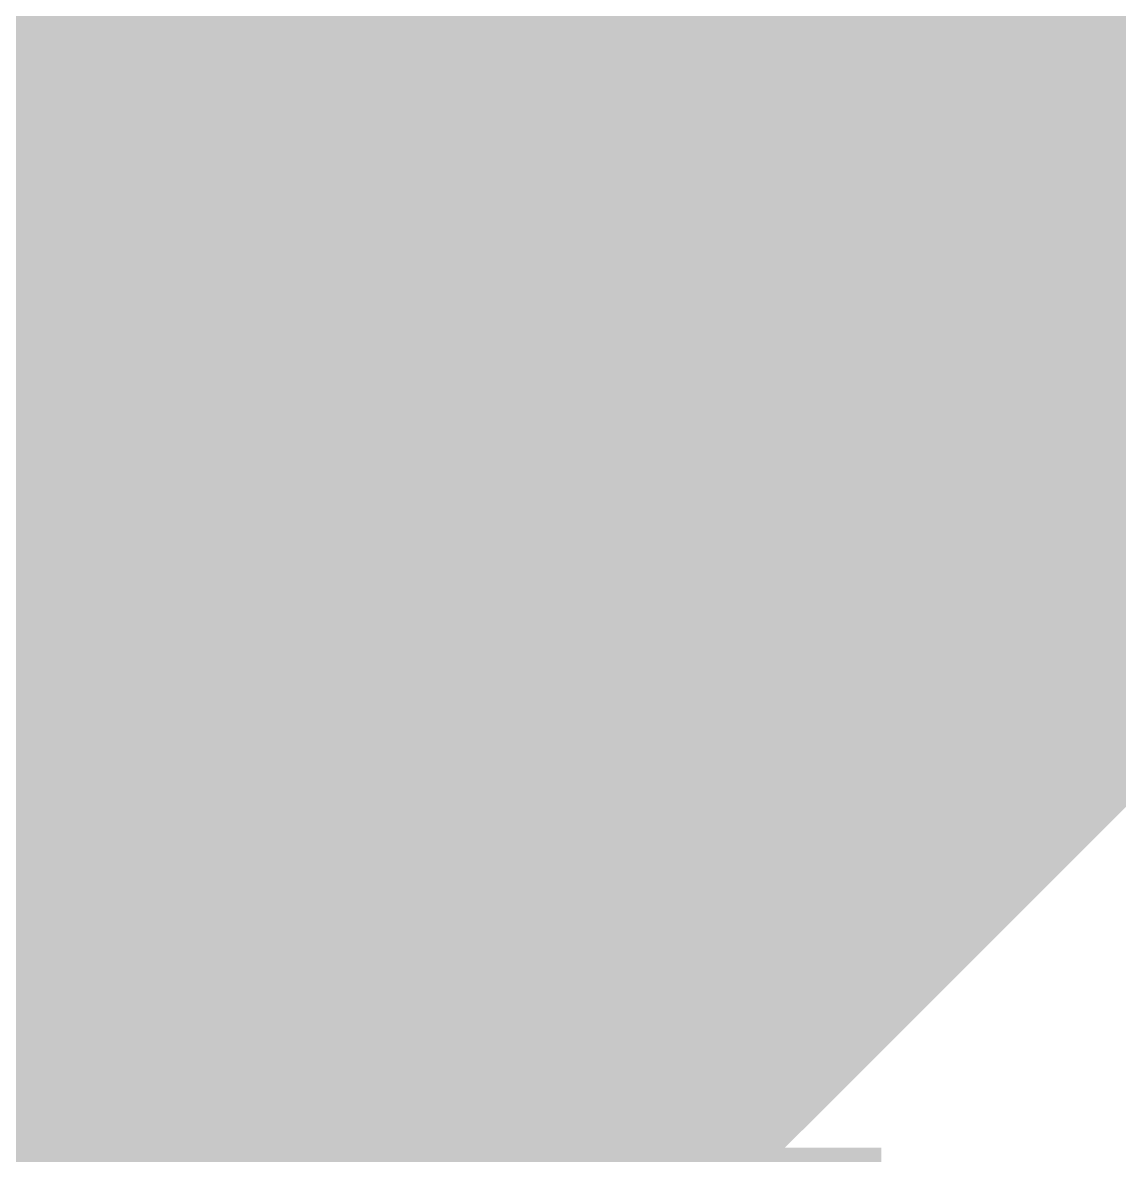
# Model space of a CAD drawing. Header units: inches. Extents: x 0 to 569, y 0 to 432.
# Drawn here: x 408.793 to 409.508, y 80.684 to 81.423 of the extents above; entities that cross this region are included whole.
import ezdxf

# ---------------------------------------------------------------- set-up
doc = ezdxf.new("R2010")
doc.units = ezdxf.units.IN
doc.layers.add('Sheet', color=255, linetype='Continuous')

msp = doc.modelspace()

# ---------------------------------------------------------------- linework, layer by layer
at = {"layer": 'Sheet'}
for points in [[(408.95488, 96.51504, 0.29972, 0.29972, 0), (408.95488, 91.43008, 0.29972, 0.29972, 0), (408.95488, 86.34512, 0.29972, 0.29972, 0), (408.95488, 81.26016, 0.29972, 0.29972, 0), (408.95488, 71.11504, 0.29972, 0.29972, 0)], [(409.35176, 81.58262, 0.29972, 0.29972, 0), (409.37656, 81.55781, 0.29972, 0.29972, 0), (409.37656, 81.53301, 0.29972, 0.29972, 0), (409.40137, 81.5082, 0.29972, 0.29972, 0), (409.40137, 81.4834, 0.29972, 0.29972, 0), (409.40137, 81.45859, 0.29972, 0.29972, 0), (409.42617, 81.43379, 0.29972, 0.29972, 0), (409.42617, 81.40898, 0.29972, 0.29972, 0), (409.42617, 81.38418, 0.29972, 0.29972, 0), (409.45098, 81.35938, 0.29972, 0.29972, 0), (409.45098, 81.33457, 0.29972, 0.29972, 0), (409.45098, 81.30977, 0.29972, 0.29972, 0), (409.45098, 81.28496, 0.29972, 0.29972, 0), (409.45098, 81.26016, 0.29972, 0.29972, 0)], [(409.35176, 81.58262, 0.29972, 0.29972, 0), (409.37656, 81.55781, 0.29972, 0.29972, 0), (409.37656, 81.53301, 0.29972, 0.29972, 0), (409.40137, 81.5082, 0.29972, 0.29972, 0), (409.40137, 81.4834, 0.29972, 0.29972, 0), (409.40137, 81.45859, 0.29972, 0.29972, 0), (409.42617, 81.43379, 0.29972, 0.29972, 0), (409.42617, 81.40898, 0.29972, 0.29972, 0), (409.42617, 81.38418, 0.29972, 0.29972, 0), (409.45098, 81.35938, 0.29972, 0.29972, 0), (409.45098, 81.33457, 0.29972, 0.29972, 0), (409.45098, 81.30977, 0.29972, 0.29972, 0), (409.45098, 81.28496, 0.29972, 0.29972, 0), (409.45098, 81.26016, 0.29972, 0.29972, 0)], [(409.35176, 81.58262, 0.29972, 0.29972, 0), (409.37656, 81.55781, 0.29972, 0.29972, 0), (409.37656, 81.53301, 0.29972, 0.29972, 0), (409.40137, 81.5082, 0.29972, 0.29972, 0), (409.40137, 81.4834, 0.29972, 0.29972, 0), (409.40137, 81.45859, 0.29972, 0.29972, 0), (409.42617, 81.43379, 0.29972, 0.29972, 0), (409.42617, 81.40898, 0.29972, 0.29972, 0), (409.42617, 81.38418, 0.29972, 0.29972, 0), (409.45098, 81.35938, 0.29972, 0.29972, 0), (409.45098, 81.33457, 0.29972, 0.29972, 0), (409.45098, 81.30977, 0.29972, 0.29972, 0), (409.45098, 81.28496, 0.29972, 0.29972, 0), (409.45098, 81.26016, 0.29972, 0.29972, 0)], [(409.35176, 81.58262, 0.29972, 0.29972, 0), (409.37656, 81.55781, 0.29972, 0.29972, 0), (409.37656, 81.53301, 0.29972, 0.29972, 0), (409.40137, 81.5082, 0.29972, 0.29972, 0), (409.40137, 81.4834, 0.29972, 0.29972, 0), (409.40137, 81.45859, 0.29972, 0.29972, 0), (409.42617, 81.43379, 0.29972, 0.29972, 0), (409.42617, 81.40898, 0.29972, 0.29972, 0), (409.42617, 81.38418, 0.29972, 0.29972, 0), (409.45098, 81.35938, 0.29972, 0.29972, 0), (409.45098, 81.33457, 0.29972, 0.29972, 0), (409.45098, 81.30977, 0.29972, 0.29972, 0), (409.45098, 81.28496, 0.29972, 0.29972, 0), (409.45098, 81.26016, 0.29972, 0.29972, 0)], [(409.35176, 81.58262, 0.29972, 0.29972, 0), (409.37656, 81.55781, 0.29972, 0.29972, 0), (409.37656, 81.53301, 0.29972, 0.29972, 0), (409.40137, 81.5082, 0.29972, 0.29972, 0), (409.40137, 81.4834, 0.29972, 0.29972, 0), (409.40137, 81.45859, 0.29972, 0.29972, 0), (409.42617, 81.43379, 0.29972, 0.29972, 0), (409.42617, 81.40898, 0.29972, 0.29972, 0), (409.42617, 81.38418, 0.29972, 0.29972, 0), (409.45098, 81.35938, 0.29972, 0.29972, 0), (409.45098, 81.33457, 0.29972, 0.29972, 0), (409.45098, 81.30977, 0.29972, 0.29972, 0), (409.45098, 81.28496, 0.29972, 0.29972, 0), (409.45098, 81.26016, 0.29972, 0.29972, 0)], [(409.40137, 81.4834, 0.09906, 0.09906, 0), (409.40137, 81.45859, 0.09906, 0.09906, 0), (409.42617, 81.43379, 0.09906, 0.09906, 0), (409.42617, 81.40898, 0.09906, 0.09906, 0), (409.42617, 81.38418, 0.09906, 0.09906, 0), (409.45098, 81.35938, 0.09906, 0.09906, 0), (409.45098, 81.33457, 0.09906, 0.09906, 0), (409.45098, 81.30977, 0.09906, 0.09906, 0), (409.45098, 81.28496, 0.09906, 0.09906, 0), (409.45098, 81.26016, 0.09906, 0.09906, 0)], [(409.40137, 81.4834, 0.09906, 0.09906, 0), (409.40137, 81.45859, 0.09906, 0.09906, 0), (409.42617, 81.43379, 0.09906, 0.09906, 0), (409.42617, 81.40898, 0.09906, 0.09906, 0), (409.42617, 81.38418, 0.09906, 0.09906, 0), (409.45098, 81.35938, 0.09906, 0.09906, 0), (409.45098, 81.33457, 0.09906, 0.09906, 0), (409.45098, 81.30977, 0.09906, 0.09906, 0), (409.45098, 81.28496, 0.09906, 0.09906, 0), (409.45098, 81.26016, 0.09906, 0.09906, 0)], [(409.40137, 81.4834, 0.09906, 0.09906, 0), (409.40137, 81.45859, 0.09906, 0.09906, 0), (409.42617, 81.43379, 0.09906, 0.09906, 0), (409.42617, 81.40898, 0.09906, 0.09906, 0), (409.42617, 81.38418, 0.09906, 0.09906, 0), (409.45098, 81.35938, 0.09906, 0.09906, 0), (409.45098, 81.33457, 0.09906, 0.09906, 0), (409.45098, 81.30977, 0.09906, 0.09906, 0), (409.45098, 81.28496, 0.09906, 0.09906, 0), (409.45098, 81.26016, 0.09906, 0.09906, 0)], [(409.40137, 81.4834, 0.09906, 0.09906, 0), (409.40137, 81.45859, 0.09906, 0.09906, 0), (409.42617, 81.43379, 0.09906, 0.09906, 0), (409.42617, 81.40898, 0.09906, 0.09906, 0), (409.42617, 81.38418, 0.09906, 0.09906, 0), (409.45098, 81.35938, 0.09906, 0.09906, 0), (409.45098, 81.33457, 0.09906, 0.09906, 0), (409.45098, 81.30977, 0.09906, 0.09906, 0), (409.45098, 81.28496, 0.09906, 0.09906, 0), (409.45098, 81.26016, 0.09906, 0.09906, 0)], [(409.40137, 81.4834, 0.09906, 0.09906, 0), (409.40137, 81.45859, 0.09906, 0.09906, 0), (409.42617, 81.43379, 0.09906, 0.09906, 0), (409.42617, 81.40898, 0.09906, 0.09906, 0), (409.42617, 81.38418, 0.09906, 0.09906, 0), (409.45098, 81.35938, 0.09906, 0.09906, 0), (409.45098, 81.33457, 0.09906, 0.09906, 0), (409.45098, 81.30977, 0.09906, 0.09906, 0), (409.45098, 81.28496, 0.09906, 0.09906, 0), (409.45098, 81.26016, 0.09906, 0.09906, 0)], [(409.45098, 81.26016, 0.29972, 0.29972, 0), (409.45098, 81.23535, 0.29972, 0.29972, 0), (409.45098, 81.21055, 0.29972, 0.29972, 0), (409.45098, 81.18574, 0.29972, 0.29972, 0), (409.45098, 81.16094, 0.29972, 0.29972, 0), (409.42617, 81.13613, 0.29972, 0.29972, 0), (409.42617, 81.11133, 0.29972, 0.29972, 0), (409.42617, 81.08652, 0.29972, 0.29972, 0), (409.40137, 81.06172, 0.29972, 0.29972, 0), (409.40137, 81.03691, 0.29972, 0.29972, 0), (409.40137, 81.01211, 0.29972, 0.29972, 0), (409.37656, 81.01211, 0.29972, 0.29972, 0), (409.37656, 80.9873, 0.29972, 0.29972, 0), (409.35176, 80.9625, 0.29972, 0.29972, 0), (409.32695, 80.9377, 0.29972, 0.29972, 0), (409.32695, 80.9377, 0.29972, 0.29972, 0), (409.30215, 80.91289, 0.29972, 0.29972, 0), (409.27734, 80.88809, 0.29972, 0.29972, 0), (409.27734, 80.88809, 0.29972, 0.29972, 0), (409.25254, 80.86328, 0.29972, 0.29972, 0), (409.22773, 80.83848, 0.29972, 0.29972, 0), (409.20293, 80.83848, 0.29972, 0.29972, 0), (409.20293, 80.81367, 0.29972, 0.29972, 0), (409.17813, 80.81367, 0.29972, 0.29972, 0), (409.15332, 80.81367, 0.29972, 0.29972, 0), (409.12852, 80.78887, 0.29972, 0.29972, 0), (409.10371, 80.78887, 0.29972, 0.29972, 0), (409.07891, 80.78887, 0.29972, 0.29972, 0), (409.0541, 80.76406, 0.29972, 0.29972, 0), (409.0293, 80.76406, 0.29972, 0.29972, 0), (409.00449, 80.76406, 0.29972, 0.29972, 0), (408.97969, 80.76406, 0.29972, 0.29972, 0), (408.95488, 80.76406, 0.29972, 0.29972, 0)], [(414.03984, 81.26016, 0.29972, 0.29972, 0), (408.95488, 81.26016, 0.29972, 0.29972, 0)], [(409.45098, 81.26016, 0.29972, 0.29972, 0), (409.45098, 81.23535, 0.29972, 0.29972, 0), (409.45098, 81.21055, 0.29972, 0.29972, 0), (409.45098, 81.18574, 0.29972, 0.29972, 0), (409.45098, 81.16094, 0.29972, 0.29972, 0), (409.42617, 81.13613, 0.29972, 0.29972, 0), (409.42617, 81.11133, 0.29972, 0.29972, 0), (409.42617, 81.08652, 0.29972, 0.29972, 0), (409.40137, 81.06172, 0.29972, 0.29972, 0), (409.40137, 81.03691, 0.29972, 0.29972, 0), (409.40137, 81.01211, 0.29972, 0.29972, 0), (409.37656, 81.01211, 0.29972, 0.29972, 0), (409.37656, 80.9873, 0.29972, 0.29972, 0), (409.35176, 80.9625, 0.29972, 0.29972, 0), (409.32695, 80.9377, 0.29972, 0.29972, 0), (409.32695, 80.9377, 0.29972, 0.29972, 0), (409.30215, 80.91289, 0.29972, 0.29972, 0), (409.27734, 80.88809, 0.29972, 0.29972, 0), (409.27734, 80.88809, 0.29972, 0.29972, 0), (409.25254, 80.86328, 0.29972, 0.29972, 0), (409.22773, 80.83848, 0.29972, 0.29972, 0), (409.20293, 80.83848, 0.29972, 0.29972, 0), (409.20293, 80.81367, 0.29972, 0.29972, 0), (409.17813, 80.81367, 0.29972, 0.29972, 0), (409.15332, 80.81367, 0.29972, 0.29972, 0), (409.12852, 80.78887, 0.29972, 0.29972, 0), (409.10371, 80.78887, 0.29972, 0.29972, 0), (409.07891, 80.78887, 0.29972, 0.29972, 0), (409.0541, 80.76406, 0.29972, 0.29972, 0), (409.0293, 80.76406, 0.29972, 0.29972, 0), (409.00449, 80.76406, 0.29972, 0.29972, 0), (408.97969, 80.76406, 0.29972, 0.29972, 0), (408.95488, 80.76406, 0.29972, 0.29972, 0)], [(409.45098, 81.26016, 0.29972, 0.29972, 0), (409.45098, 81.23535, 0.29972, 0.29972, 0), (409.45098, 81.21055, 0.29972, 0.29972, 0), (409.45098, 81.18574, 0.29972, 0.29972, 0), (409.45098, 81.16094, 0.29972, 0.29972, 0), (409.42617, 81.13613, 0.29972, 0.29972, 0), (409.42617, 81.11133, 0.29972, 0.29972, 0), (409.42617, 81.08652, 0.29972, 0.29972, 0), (409.40137, 81.06172, 0.29972, 0.29972, 0), (409.40137, 81.03691, 0.29972, 0.29972, 0), (409.40137, 81.01211, 0.29972, 0.29972, 0), (409.37656, 81.01211, 0.29972, 0.29972, 0), (409.37656, 80.9873, 0.29972, 0.29972, 0), (409.35176, 80.9625, 0.29972, 0.29972, 0), (409.32695, 80.9377, 0.29972, 0.29972, 0), (409.32695, 80.9377, 0.29972, 0.29972, 0), (409.30215, 80.91289, 0.29972, 0.29972, 0), (409.27734, 80.88809, 0.29972, 0.29972, 0), (409.27734, 80.88809, 0.29972, 0.29972, 0), (409.25254, 80.86328, 0.29972, 0.29972, 0), (409.22773, 80.83848, 0.29972, 0.29972, 0), (409.20293, 80.83848, 0.29972, 0.29972, 0), (409.20293, 80.81367, 0.29972, 0.29972, 0), (409.17813, 80.81367, 0.29972, 0.29972, 0), (409.15332, 80.81367, 0.29972, 0.29972, 0), (409.12852, 80.78887, 0.29972, 0.29972, 0), (409.10371, 80.78887, 0.29972, 0.29972, 0), (409.07891, 80.78887, 0.29972, 0.29972, 0), (409.0541, 80.76406, 0.29972, 0.29972, 0), (409.0293, 80.76406, 0.29972, 0.29972, 0), (409.00449, 80.76406, 0.29972, 0.29972, 0), (408.97969, 80.76406, 0.29972, 0.29972, 0), (408.95488, 80.76406, 0.29972, 0.29972, 0)], [(409.45098, 81.26016, 0.29972, 0.29972, 0), (409.45098, 81.23535, 0.29972, 0.29972, 0), (409.45098, 81.21055, 0.29972, 0.29972, 0), (409.45098, 81.18574, 0.29972, 0.29972, 0), (409.45098, 81.16094, 0.29972, 0.29972, 0), (409.42617, 81.13613, 0.29972, 0.29972, 0), (409.42617, 81.11133, 0.29972, 0.29972, 0), (409.42617, 81.08652, 0.29972, 0.29972, 0), (409.40137, 81.06172, 0.29972, 0.29972, 0), (409.40137, 81.03691, 0.29972, 0.29972, 0), (409.40137, 81.01211, 0.29972, 0.29972, 0), (409.37656, 81.01211, 0.29972, 0.29972, 0), (409.37656, 80.9873, 0.29972, 0.29972, 0), (409.35176, 80.9625, 0.29972, 0.29972, 0), (409.32695, 80.9377, 0.29972, 0.29972, 0), (409.32695, 80.9377, 0.29972, 0.29972, 0), (409.30215, 80.91289, 0.29972, 0.29972, 0), (409.27734, 80.88809, 0.29972, 0.29972, 0), (409.27734, 80.88809, 0.29972, 0.29972, 0), (409.25254, 80.86328, 0.29972, 0.29972, 0), (409.22773, 80.83848, 0.29972, 0.29972, 0), (409.20293, 80.83848, 0.29972, 0.29972, 0), (409.20293, 80.81367, 0.29972, 0.29972, 0), (409.17813, 80.81367, 0.29972, 0.29972, 0), (409.15332, 80.81367, 0.29972, 0.29972, 0), (409.12852, 80.78887, 0.29972, 0.29972, 0), (409.10371, 80.78887, 0.29972, 0.29972, 0), (409.07891, 80.78887, 0.29972, 0.29972, 0), (409.0541, 80.76406, 0.29972, 0.29972, 0), (409.0293, 80.76406, 0.29972, 0.29972, 0), (409.00449, 80.76406, 0.29972, 0.29972, 0), (408.97969, 80.76406, 0.29972, 0.29972, 0), (408.95488, 80.76406, 0.29972, 0.29972, 0)], [(409.45098, 81.26016, 0.29972, 0.29972, 0), (409.45098, 81.23535, 0.29972, 0.29972, 0), (409.45098, 81.21055, 0.29972, 0.29972, 0), (409.45098, 81.18574, 0.29972, 0.29972, 0), (409.45098, 81.16094, 0.29972, 0.29972, 0), (409.42617, 81.13613, 0.29972, 0.29972, 0), (409.42617, 81.11133, 0.29972, 0.29972, 0), (409.42617, 81.08652, 0.29972, 0.29972, 0), (409.40137, 81.06172, 0.29972, 0.29972, 0), (409.40137, 81.03691, 0.29972, 0.29972, 0), (409.40137, 81.01211, 0.29972, 0.29972, 0), (409.37656, 81.01211, 0.29972, 0.29972, 0), (409.37656, 80.9873, 0.29972, 0.29972, 0), (409.35176, 80.9625, 0.29972, 0.29972, 0), (409.32695, 80.9377, 0.29972, 0.29972, 0), (409.32695, 80.9377, 0.29972, 0.29972, 0), (409.30215, 80.91289, 0.29972, 0.29972, 0), (409.27734, 80.88809, 0.29972, 0.29972, 0), (409.27734, 80.88809, 0.29972, 0.29972, 0), (409.25254, 80.86328, 0.29972, 0.29972, 0), (409.22773, 80.83848, 0.29972, 0.29972, 0), (409.20293, 80.83848, 0.29972, 0.29972, 0), (409.20293, 80.81367, 0.29972, 0.29972, 0), (409.17813, 80.81367, 0.29972, 0.29972, 0), (409.15332, 80.81367, 0.29972, 0.29972, 0), (409.12852, 80.78887, 0.29972, 0.29972, 0), (409.10371, 80.78887, 0.29972, 0.29972, 0), (409.07891, 80.78887, 0.29972, 0.29972, 0), (409.0541, 80.76406, 0.29972, 0.29972, 0), (409.0293, 80.76406, 0.29972, 0.29972, 0), (409.00449, 80.76406, 0.29972, 0.29972, 0), (408.97969, 80.76406, 0.29972, 0.29972, 0), (408.95488, 80.76406, 0.29972, 0.29972, 0)], [(409.45098, 81.26016, 0.29972, 0.29972, 0), (409.45098, 81.26016, 0.29972, 0.29972, 0), (409.45098, 81.26016, 0.29972, 0.29972, 0), (409.45098, 81.26016, 0.29972, 0.29972, 0), (409.45098, 81.26016, 0.29972, 0.29972, 0), (409.45098, 81.26016, 0.29972, 0.29972, 0), (409.45098, 81.26016, 0.29972, 0.29972, 0), (409.45098, 81.26016, 0.29972, 0.29972, 0), (409.45098, 81.26016, 0.29972, 0.29972, 0), (409.45098, 81.26016, 0.29972, 0.29972, 0), (409.45098, 81.26016, 0.29972, 0.29972, 0), (409.45098, 81.26016, 0.29972, 0.29972, 0), (409.45098, 81.26016, 0.29972, 0.29972, 0), (409.45098, 81.26016, 0.29972, 0.29972, 0), (409.45098, 81.26016, 0.29972, 0.29972, 0), (409.45098, 81.26016, 0.29972, 0.29972, 0), (409.45098, 81.26016, 0.29972, 0.29972, 0), (409.45098, 81.26016, 0.29972, 0.29972, 0), (409.45098, 81.26016, 0.29972, 0.29972, 0), (409.45098, 81.26016, 0.29972, 0.29972, 0), (409.45098, 81.26016, 0.29972, 0.29972, 0), (409.45098, 81.26016, 0.29972, 0.29972, 0), (409.45098, 81.26016, 0.29972, 0.29972, 0), (409.45098, 81.26016, 0.29972, 0.29972, 0), (409.45098, 81.26016, 0.29972, 0.29972, 0), (409.45098, 81.26016, 0.29972, 0.29972, 0), (409.45098, 81.26016, 0.29972, 0.29972, 0), (409.45098, 81.26016, 0.29972, 0.29972, 0), (409.45098, 81.26016, 0.29972, 0.29972, 0), (409.45098, 81.26016, 0.29972, 0.29972, 0), (409.45098, 81.26016, 0.29972, 0.29972, 0), (409.45098, 81.26016, 0.29972, 0.29972, 0), (409.45098, 81.26016, 0.29972, 0.29972, 0)], [(409.45098, 81.26016, 0.29972, 0.29972, 0), (409.45098, 81.26016, 0.29972, 0.29972, 0)], [(409.45098, 81.26016, 0.29972, 0.29972, 0), (409.45098, 81.26016, 0.29972, 0.29972, 0), (409.45098, 81.26016, 0.29972, 0.29972, 0), (409.45098, 81.26016, 0.29972, 0.29972, 0), (409.45098, 81.26016, 0.29972, 0.29972, 0), (409.45098, 81.26016, 0.29972, 0.29972, 0), (409.45098, 81.26016, 0.29972, 0.29972, 0), (409.45098, 81.26016, 0.29972, 0.29972, 0), (409.45098, 81.26016, 0.29972, 0.29972, 0), (409.45098, 81.26016, 0.29972, 0.29972, 0), (409.45098, 81.26016, 0.29972, 0.29972, 0), (409.45098, 81.26016, 0.29972, 0.29972, 0), (409.45098, 81.26016, 0.29972, 0.29972, 0), (409.45098, 81.26016, 0.29972, 0.29972, 0), (409.45098, 81.26016, 0.29972, 0.29972, 0), (409.45098, 81.26016, 0.29972, 0.29972, 0), (409.45098, 81.26016, 0.29972, 0.29972, 0), (409.45098, 81.26016, 0.29972, 0.29972, 0), (409.45098, 81.26016, 0.29972, 0.29972, 0), (409.45098, 81.26016, 0.29972, 0.29972, 0), (409.45098, 81.26016, 0.29972, 0.29972, 0), (409.45098, 81.26016, 0.29972, 0.29972, 0), (409.45098, 81.26016, 0.29972, 0.29972, 0), (409.45098, 81.26016, 0.29972, 0.29972, 0), (409.45098, 81.26016, 0.29972, 0.29972, 0), (409.45098, 81.26016, 0.29972, 0.29972, 0), (409.45098, 81.26016, 0.29972, 0.29972, 0), (409.45098, 81.26016, 0.29972, 0.29972, 0), (409.45098, 81.26016, 0.29972, 0.29972, 0), (409.45098, 81.26016, 0.29972, 0.29972, 0), (409.45098, 81.26016, 0.29972, 0.29972, 0), (409.45098, 81.26016, 0.29972, 0.29972, 0), (409.45098, 81.26016, 0.29972, 0.29972, 0)], [(409.45098, 81.26016, 0.29972, 0.29972, 0), (409.45098, 81.26016, 0.29972, 0.29972, 0)], [(409.45098, 81.26016, 0.29972, 0.29972, 0), (409.45098, 81.26016, 0.29972, 0.29972, 0), (409.45098, 81.26016, 0.29972, 0.29972, 0), (409.45098, 81.26016, 0.29972, 0.29972, 0), (409.45098, 81.26016, 0.29972, 0.29972, 0), (409.45098, 81.26016, 0.29972, 0.29972, 0), (409.45098, 81.26016, 0.29972, 0.29972, 0), (409.45098, 81.26016, 0.29972, 0.29972, 0), (409.45098, 81.26016, 0.29972, 0.29972, 0), (409.45098, 81.26016, 0.29972, 0.29972, 0), (409.45098, 81.26016, 0.29972, 0.29972, 0), (409.45098, 81.26016, 0.29972, 0.29972, 0), (409.45098, 81.26016, 0.29972, 0.29972, 0), (409.45098, 81.26016, 0.29972, 0.29972, 0), (409.45098, 81.26016, 0.29972, 0.29972, 0), (409.45098, 81.26016, 0.29972, 0.29972, 0), (409.45098, 81.26016, 0.29972, 0.29972, 0), (409.45098, 81.26016, 0.29972, 0.29972, 0), (409.45098, 81.26016, 0.29972, 0.29972, 0), (409.45098, 81.26016, 0.29972, 0.29972, 0), (409.45098, 81.26016, 0.29972, 0.29972, 0), (409.45098, 81.26016, 0.29972, 0.29972, 0), (409.45098, 81.26016, 0.29972, 0.29972, 0), (409.45098, 81.26016, 0.29972, 0.29972, 0), (409.45098, 81.26016, 0.29972, 0.29972, 0), (409.45098, 81.26016, 0.29972, 0.29972, 0), (409.45098, 81.26016, 0.29972, 0.29972, 0), (409.45098, 81.26016, 0.29972, 0.29972, 0), (409.45098, 81.26016, 0.29972, 0.29972, 0), (409.45098, 81.26016, 0.29972, 0.29972, 0), (409.45098, 81.26016, 0.29972, 0.29972, 0), (409.45098, 81.26016, 0.29972, 0.29972, 0), (409.45098, 81.26016, 0.29972, 0.29972, 0)], [(409.45098, 81.26016, 0.29972, 0.29972, 0), (409.45098, 81.26016, 0.29972, 0.29972, 0)], [(409.45098, 81.26016, 0.29972, 0.29972, 0), (409.45098, 81.26016, 0.29972, 0.29972, 0), (409.45098, 81.26016, 0.29972, 0.29972, 0), (409.45098, 81.26016, 0.29972, 0.29972, 0), (409.45098, 81.26016, 0.29972, 0.29972, 0), (409.45098, 81.26016, 0.29972, 0.29972, 0), (409.45098, 81.26016, 0.29972, 0.29972, 0), (409.45098, 81.26016, 0.29972, 0.29972, 0), (409.45098, 81.26016, 0.29972, 0.29972, 0), (409.45098, 81.26016, 0.29972, 0.29972, 0), (409.45098, 81.26016, 0.29972, 0.29972, 0), (409.45098, 81.26016, 0.29972, 0.29972, 0), (409.45098, 81.26016, 0.29972, 0.29972, 0), (409.45098, 81.26016, 0.29972, 0.29972, 0), (409.45098, 81.26016, 0.29972, 0.29972, 0), (409.45098, 81.26016, 0.29972, 0.29972, 0), (409.45098, 81.26016, 0.29972, 0.29972, 0), (409.45098, 81.26016, 0.29972, 0.29972, 0), (409.45098, 81.26016, 0.29972, 0.29972, 0), (409.45098, 81.26016, 0.29972, 0.29972, 0), (409.45098, 81.26016, 0.29972, 0.29972, 0), (409.45098, 81.26016, 0.29972, 0.29972, 0), (409.45098, 81.26016, 0.29972, 0.29972, 0), (409.45098, 81.26016, 0.29972, 0.29972, 0), (409.45098, 81.26016, 0.29972, 0.29972, 0), (409.45098, 81.26016, 0.29972, 0.29972, 0), (409.45098, 81.26016, 0.29972, 0.29972, 0), (409.45098, 81.26016, 0.29972, 0.29972, 0), (409.45098, 81.26016, 0.29972, 0.29972, 0), (409.45098, 81.26016, 0.29972, 0.29972, 0), (409.45098, 81.26016, 0.29972, 0.29972, 0), (409.45098, 81.26016, 0.29972, 0.29972, 0), (409.45098, 81.26016, 0.29972, 0.29972, 0)], [(409.45098, 81.26016, 0.29972, 0.29972, 0), (409.45098, 81.26016, 0.29972, 0.29972, 0)], [(409.45098, 81.26016, 0.29972, 0.29972, 0), (409.45098, 81.26016, 0.29972, 0.29972, 0), (409.45098, 81.26016, 0.29972, 0.29972, 0), (409.45098, 81.26016, 0.29972, 0.29972, 0), (409.45098, 81.26016, 0.29972, 0.29972, 0), (409.45098, 81.26016, 0.29972, 0.29972, 0), (409.45098, 81.26016, 0.29972, 0.29972, 0), (409.45098, 81.26016, 0.29972, 0.29972, 0), (409.45098, 81.26016, 0.29972, 0.29972, 0), (409.45098, 81.26016, 0.29972, 0.29972, 0), (409.45098, 81.26016, 0.29972, 0.29972, 0), (409.45098, 81.26016, 0.29972, 0.29972, 0), (409.45098, 81.26016, 0.29972, 0.29972, 0), (409.45098, 81.26016, 0.29972, 0.29972, 0), (409.45098, 81.26016, 0.29972, 0.29972, 0), (409.45098, 81.26016, 0.29972, 0.29972, 0), (409.45098, 81.26016, 0.29972, 0.29972, 0), (409.45098, 81.26016, 0.29972, 0.29972, 0), (409.45098, 81.26016, 0.29972, 0.29972, 0), (409.45098, 81.26016, 0.29972, 0.29972, 0), (409.45098, 81.26016, 0.29972, 0.29972, 0), (409.45098, 81.26016, 0.29972, 0.29972, 0), (409.45098, 81.26016, 0.29972, 0.29972, 0), (409.45098, 81.26016, 0.29972, 0.29972, 0), (409.45098, 81.26016, 0.29972, 0.29972, 0), (409.45098, 81.26016, 0.29972, 0.29972, 0), (409.45098, 81.26016, 0.29972, 0.29972, 0), (409.45098, 81.26016, 0.29972, 0.29972, 0), (409.45098, 81.26016, 0.29972, 0.29972, 0), (409.45098, 81.26016, 0.29972, 0.29972, 0), (409.45098, 81.26016, 0.29972, 0.29972, 0), (409.45098, 81.26016, 0.29972, 0.29972, 0), (409.45098, 81.26016, 0.29972, 0.29972, 0)], [(409.45098, 81.26016, 0.29972, 0.29972, 0), (409.45098, 81.26016, 0.29972, 0.29972, 0)], [(409.45098, 81.26016, 0.09906, 0.09906, 0), (409.45098, 81.23535, 0.09906, 0.09906, 0), (409.45098, 81.21055, 0.09906, 0.09906, 0), (409.45098, 81.18574, 0.09906, 0.09906, 0), (409.45098, 81.16094, 0.09906, 0.09906, 0), (409.42617, 81.13613, 0.09906, 0.09906, 0), (409.42617, 81.11133, 0.09906, 0.09906, 0), (409.42617, 81.08652, 0.09906, 0.09906, 0), (409.40137, 81.06172, 0.09906, 0.09906, 0), (409.40137, 81.03691, 0.09906, 0.09906, 0), (409.40137, 81.01211, 0.09906, 0.09906, 0), (409.37656, 81.01211, 0.09906, 0.09906, 0), (409.37656, 80.9873, 0.09906, 0.09906, 0), (409.35176, 80.9625, 0.09906, 0.09906, 0), (409.32695, 80.9377, 0.09906, 0.09906, 0), (409.32695, 80.9377, 0.09906, 0.09906, 0), (409.30215, 80.91289, 0.09906, 0.09906, 0), (409.27734, 80.88809, 0.09906, 0.09906, 0), (409.27734, 80.88809, 0.09906, 0.09906, 0), (409.25254, 80.86328, 0.09906, 0.09906, 0), (409.22773, 80.83848, 0.09906, 0.09906, 0), (409.20293, 80.83848, 0.09906, 0.09906, 0), (409.20293, 80.81367, 0.09906, 0.09906, 0), (409.17813, 80.81367, 0.09906, 0.09906, 0), (409.15332, 80.81367, 0.09906, 0.09906, 0), (409.12852, 80.78887, 0.09906, 0.09906, 0), (409.10371, 80.78887, 0.09906, 0.09906, 0), (409.07891, 80.78887, 0.09906, 0.09906, 0), (409.0541, 80.76406, 0.09906, 0.09906, 0), (409.0293, 80.76406, 0.09906, 0.09906, 0), (409.00449, 80.76406, 0.09906, 0.09906, 0), (408.97969, 80.76406, 0.09906, 0.09906, 0), (408.95488, 80.76406, 0.09906, 0.09906, 0)], [(409.45098, 81.26016, 0.09906, 0.09906, 0), (409.45098, 81.23535, 0.09906, 0.09906, 0), (409.45098, 81.21055, 0.09906, 0.09906, 0), (409.45098, 81.18574, 0.09906, 0.09906, 0), (409.45098, 81.16094, 0.09906, 0.09906, 0), (409.42617, 81.13613, 0.09906, 0.09906, 0), (409.42617, 81.11133, 0.09906, 0.09906, 0), (409.42617, 81.08652, 0.09906, 0.09906, 0), (409.40137, 81.06172, 0.09906, 0.09906, 0), (409.40137, 81.03691, 0.09906, 0.09906, 0), (409.40137, 81.01211, 0.09906, 0.09906, 0), (409.37656, 81.01211, 0.09906, 0.09906, 0), (409.37656, 80.9873, 0.09906, 0.09906, 0), (409.35176, 80.9625, 0.09906, 0.09906, 0), (409.32695, 80.9377, 0.09906, 0.09906, 0), (409.32695, 80.9377, 0.09906, 0.09906, 0), (409.30215, 80.91289, 0.09906, 0.09906, 0), (409.27734, 80.88809, 0.09906, 0.09906, 0), (409.27734, 80.88809, 0.09906, 0.09906, 0), (409.25254, 80.86328, 0.09906, 0.09906, 0), (409.22773, 80.83848, 0.09906, 0.09906, 0), (409.20293, 80.83848, 0.09906, 0.09906, 0), (409.20293, 80.81367, 0.09906, 0.09906, 0), (409.17813, 80.81367, 0.09906, 0.09906, 0), (409.15332, 80.81367, 0.09906, 0.09906, 0), (409.12852, 80.78887, 0.09906, 0.09906, 0), (409.10371, 80.78887, 0.09906, 0.09906, 0), (409.07891, 80.78887, 0.09906, 0.09906, 0), (409.0541, 80.76406, 0.09906, 0.09906, 0), (409.0293, 80.76406, 0.09906, 0.09906, 0), (409.00449, 80.76406, 0.09906, 0.09906, 0), (408.97969, 80.76406, 0.09906, 0.09906, 0), (408.95488, 80.76406, 0.09906, 0.09906, 0)], [(409.45098, 81.26016, 0.09906, 0.09906, 0), (409.45098, 81.23535, 0.09906, 0.09906, 0), (409.45098, 81.21055, 0.09906, 0.09906, 0), (409.45098, 81.18574, 0.09906, 0.09906, 0), (409.45098, 81.16094, 0.09906, 0.09906, 0), (409.42617, 81.13613, 0.09906, 0.09906, 0), (409.42617, 81.11133, 0.09906, 0.09906, 0), (409.42617, 81.08652, 0.09906, 0.09906, 0), (409.40137, 81.06172, 0.09906, 0.09906, 0), (409.40137, 81.03691, 0.09906, 0.09906, 0), (409.40137, 81.01211, 0.09906, 0.09906, 0), (409.37656, 81.01211, 0.09906, 0.09906, 0), (409.37656, 80.9873, 0.09906, 0.09906, 0), (409.35176, 80.9625, 0.09906, 0.09906, 0), (409.32695, 80.9377, 0.09906, 0.09906, 0), (409.32695, 80.9377, 0.09906, 0.09906, 0), (409.30215, 80.91289, 0.09906, 0.09906, 0), (409.27734, 80.88809, 0.09906, 0.09906, 0), (409.27734, 80.88809, 0.09906, 0.09906, 0), (409.25254, 80.86328, 0.09906, 0.09906, 0), (409.22773, 80.83848, 0.09906, 0.09906, 0), (409.20293, 80.83848, 0.09906, 0.09906, 0), (409.20293, 80.81367, 0.09906, 0.09906, 0), (409.17813, 80.81367, 0.09906, 0.09906, 0), (409.15332, 80.81367, 0.09906, 0.09906, 0), (409.12852, 80.78887, 0.09906, 0.09906, 0), (409.10371, 80.78887, 0.09906, 0.09906, 0), (409.07891, 80.78887, 0.09906, 0.09906, 0), (409.0541, 80.76406, 0.09906, 0.09906, 0), (409.0293, 80.76406, 0.09906, 0.09906, 0), (409.00449, 80.76406, 0.09906, 0.09906, 0), (408.97969, 80.76406, 0.09906, 0.09906, 0), (408.95488, 80.76406, 0.09906, 0.09906, 0)], [(409.45098, 81.26016, 0.09906, 0.09906, 0), (409.45098, 81.23535, 0.09906, 0.09906, 0), (409.45098, 81.21055, 0.09906, 0.09906, 0), (409.45098, 81.18574, 0.09906, 0.09906, 0), (409.45098, 81.16094, 0.09906, 0.09906, 0), (409.42617, 81.13613, 0.09906, 0.09906, 0), (409.42617, 81.11133, 0.09906, 0.09906, 0), (409.42617, 81.08652, 0.09906, 0.09906, 0), (409.40137, 81.06172, 0.09906, 0.09906, 0), (409.40137, 81.03691, 0.09906, 0.09906, 0), (409.40137, 81.01211, 0.09906, 0.09906, 0), (409.37656, 81.01211, 0.09906, 0.09906, 0), (409.37656, 80.9873, 0.09906, 0.09906, 0), (409.35176, 80.9625, 0.09906, 0.09906, 0), (409.32695, 80.9377, 0.09906, 0.09906, 0), (409.32695, 80.9377, 0.09906, 0.09906, 0), (409.30215, 80.91289, 0.09906, 0.09906, 0), (409.27734, 80.88809, 0.09906, 0.09906, 0), (409.27734, 80.88809, 0.09906, 0.09906, 0), (409.25254, 80.86328, 0.09906, 0.09906, 0), (409.22773, 80.83848, 0.09906, 0.09906, 0), (409.20293, 80.83848, 0.09906, 0.09906, 0), (409.20293, 80.81367, 0.09906, 0.09906, 0), (409.17813, 80.81367, 0.09906, 0.09906, 0), (409.15332, 80.81367, 0.09906, 0.09906, 0), (409.12852, 80.78887, 0.09906, 0.09906, 0), (409.10371, 80.78887, 0.09906, 0.09906, 0), (409.07891, 80.78887, 0.09906, 0.09906, 0), (409.0541, 80.76406, 0.09906, 0.09906, 0), (409.0293, 80.76406, 0.09906, 0.09906, 0), (409.00449, 80.76406, 0.09906, 0.09906, 0), (408.97969, 80.76406, 0.09906, 0.09906, 0), (408.95488, 80.76406, 0.09906, 0.09906, 0)], [(409.45098, 81.26016, 0.09906, 0.09906, 0), (409.45098, 81.23535, 0.09906, 0.09906, 0), (409.45098, 81.21055, 0.09906, 0.09906, 0), (409.45098, 81.18574, 0.09906, 0.09906, 0), (409.45098, 81.16094, 0.09906, 0.09906, 0), (409.42617, 81.13613, 0.09906, 0.09906, 0), (409.42617, 81.11133, 0.09906, 0.09906, 0), (409.42617, 81.08652, 0.09906, 0.09906, 0), (409.40137, 81.06172, 0.09906, 0.09906, 0), (409.40137, 81.03691, 0.09906, 0.09906, 0), (409.40137, 81.01211, 0.09906, 0.09906, 0), (409.37656, 81.01211, 0.09906, 0.09906, 0), (409.37656, 80.9873, 0.09906, 0.09906, 0), (409.35176, 80.9625, 0.09906, 0.09906, 0), (409.32695, 80.9377, 0.09906, 0.09906, 0), (409.32695, 80.9377, 0.09906, 0.09906, 0), (409.30215, 80.91289, 0.09906, 0.09906, 0), (409.27734, 80.88809, 0.09906, 0.09906, 0), (409.27734, 80.88809, 0.09906, 0.09906, 0), (409.25254, 80.86328, 0.09906, 0.09906, 0), (409.22773, 80.83848, 0.09906, 0.09906, 0), (409.20293, 80.83848, 0.09906, 0.09906, 0), (409.20293, 80.81367, 0.09906, 0.09906, 0), (409.17813, 80.81367, 0.09906, 0.09906, 0), (409.15332, 80.81367, 0.09906, 0.09906, 0), (409.12852, 80.78887, 0.09906, 0.09906, 0), (409.10371, 80.78887, 0.09906, 0.09906, 0), (409.07891, 80.78887, 0.09906, 0.09906, 0), (409.0541, 80.76406, 0.09906, 0.09906, 0), (409.0293, 80.76406, 0.09906, 0.09906, 0), (409.00449, 80.76406, 0.09906, 0.09906, 0), (408.97969, 80.76406, 0.09906, 0.09906, 0), (408.95488, 80.76406, 0.09906, 0.09906, 0)], [(409.45098, 81.26016, 0.09906, 0.09906, 0), (409.45098, 81.26016, 0.09906, 0.09906, 0), (409.45098, 81.26016, 0.09906, 0.09906, 0), (409.45098, 81.26016, 0.09906, 0.09906, 0), (409.45098, 81.26016, 0.09906, 0.09906, 0), (409.45098, 81.26016, 0.09906, 0.09906, 0), (409.45098, 81.26016, 0.09906, 0.09906, 0), (409.45098, 81.26016, 0.09906, 0.09906, 0), (409.45098, 81.26016, 0.09906, 0.09906, 0), (409.45098, 81.26016, 0.09906, 0.09906, 0), (409.45098, 81.26016, 0.09906, 0.09906, 0), (409.45098, 81.26016, 0.09906, 0.09906, 0), (409.45098, 81.26016, 0.09906, 0.09906, 0), (409.45098, 81.26016, 0.09906, 0.09906, 0), (409.45098, 81.26016, 0.09906, 0.09906, 0), (409.45098, 81.26016, 0.09906, 0.09906, 0), (409.45098, 81.26016, 0.09906, 0.09906, 0), (409.45098, 81.26016, 0.09906, 0.09906, 0), (409.45098, 81.26016, 0.09906, 0.09906, 0), (409.45098, 81.26016, 0.09906, 0.09906, 0), (409.45098, 81.26016, 0.09906, 0.09906, 0), (409.45098, 81.26016, 0.09906, 0.09906, 0), (409.45098, 81.26016, 0.09906, 0.09906, 0), (409.45098, 81.26016, 0.09906, 0.09906, 0), (409.45098, 81.26016, 0.09906, 0.09906, 0), (409.45098, 81.26016, 0.09906, 0.09906, 0), (409.45098, 81.26016, 0.09906, 0.09906, 0), (409.45098, 81.26016, 0.09906, 0.09906, 0), (409.45098, 81.26016, 0.09906, 0.09906, 0), (409.45098, 81.26016, 0.09906, 0.09906, 0), (409.45098, 81.26016, 0.09906, 0.09906, 0), (409.45098, 81.26016, 0.09906, 0.09906, 0), (409.45098, 81.26016, 0.09906, 0.09906, 0)], [(409.45098, 81.26016, 0.09906, 0.09906, 0), (409.45098, 81.26016, 0.09906, 0.09906, 0)], [(409.45098, 81.26016, 0.09906, 0.09906, 0), (409.45098, 81.26016, 0.09906, 0.09906, 0), (409.45098, 81.26016, 0.09906, 0.09906, 0), (409.45098, 81.26016, 0.09906, 0.09906, 0), (409.45098, 81.26016, 0.09906, 0.09906, 0), (409.45098, 81.26016, 0.09906, 0.09906, 0), (409.45098, 81.26016, 0.09906, 0.09906, 0), (409.45098, 81.26016, 0.09906, 0.09906, 0), (409.45098, 81.26016, 0.09906, 0.09906, 0), (409.45098, 81.26016, 0.09906, 0.09906, 0), (409.45098, 81.26016, 0.09906, 0.09906, 0), (409.45098, 81.26016, 0.09906, 0.09906, 0), (409.45098, 81.26016, 0.09906, 0.09906, 0), (409.45098, 81.26016, 0.09906, 0.09906, 0), (409.45098, 81.26016, 0.09906, 0.09906, 0), (409.45098, 81.26016, 0.09906, 0.09906, 0), (409.45098, 81.26016, 0.09906, 0.09906, 0), (409.45098, 81.26016, 0.09906, 0.09906, 0), (409.45098, 81.26016, 0.09906, 0.09906, 0), (409.45098, 81.26016, 0.09906, 0.09906, 0), (409.45098, 81.26016, 0.09906, 0.09906, 0), (409.45098, 81.26016, 0.09906, 0.09906, 0), (409.45098, 81.26016, 0.09906, 0.09906, 0), (409.45098, 81.26016, 0.09906, 0.09906, 0), (409.45098, 81.26016, 0.09906, 0.09906, 0), (409.45098, 81.26016, 0.09906, 0.09906, 0), (409.45098, 81.26016, 0.09906, 0.09906, 0), (409.45098, 81.26016, 0.09906, 0.09906, 0), (409.45098, 81.26016, 0.09906, 0.09906, 0), (409.45098, 81.26016, 0.09906, 0.09906, 0), (409.45098, 81.26016, 0.09906, 0.09906, 0), (409.45098, 81.26016, 0.09906, 0.09906, 0), (409.45098, 81.26016, 0.09906, 0.09906, 0)], [(409.45098, 81.26016, 0.09906, 0.09906, 0), (409.45098, 81.26016, 0.09906, 0.09906, 0)], [(409.45098, 81.26016, 0.09906, 0.09906, 0), (409.45098, 81.26016, 0.09906, 0.09906, 0), (409.45098, 81.26016, 0.09906, 0.09906, 0), (409.45098, 81.26016, 0.09906, 0.09906, 0), (409.45098, 81.26016, 0.09906, 0.09906, 0), (409.45098, 81.26016, 0.09906, 0.09906, 0), (409.45098, 81.26016, 0.09906, 0.09906, 0), (409.45098, 81.26016, 0.09906, 0.09906, 0), (409.45098, 81.26016, 0.09906, 0.09906, 0), (409.45098, 81.26016, 0.09906, 0.09906, 0), (409.45098, 81.26016, 0.09906, 0.09906, 0), (409.45098, 81.26016, 0.09906, 0.09906, 0), (409.45098, 81.26016, 0.09906, 0.09906, 0), (409.45098, 81.26016, 0.09906, 0.09906, 0), (409.45098, 81.26016, 0.09906, 0.09906, 0), (409.45098, 81.26016, 0.09906, 0.09906, 0), (409.45098, 81.26016, 0.09906, 0.09906, 0), (409.45098, 81.26016, 0.09906, 0.09906, 0), (409.45098, 81.26016, 0.09906, 0.09906, 0), (409.45098, 81.26016, 0.09906, 0.09906, 0), (409.45098, 81.26016, 0.09906, 0.09906, 0), (409.45098, 81.26016, 0.09906, 0.09906, 0), (409.45098, 81.26016, 0.09906, 0.09906, 0), (409.45098, 81.26016, 0.09906, 0.09906, 0), (409.45098, 81.26016, 0.09906, 0.09906, 0), (409.45098, 81.26016, 0.09906, 0.09906, 0), (409.45098, 81.26016, 0.09906, 0.09906, 0), (409.45098, 81.26016, 0.09906, 0.09906, 0), (409.45098, 81.26016, 0.09906, 0.09906, 0), (409.45098, 81.26016, 0.09906, 0.09906, 0), (409.45098, 81.26016, 0.09906, 0.09906, 0), (409.45098, 81.26016, 0.09906, 0.09906, 0), (409.45098, 81.26016, 0.09906, 0.09906, 0)], [(409.45098, 81.26016, 0.09906, 0.09906, 0), (409.45098, 81.26016, 0.09906, 0.09906, 0)], [(409.45098, 81.26016, 0.09906, 0.09906, 0), (409.45098, 81.26016, 0.09906, 0.09906, 0), (409.45098, 81.26016, 0.09906, 0.09906, 0), (409.45098, 81.26016, 0.09906, 0.09906, 0), (409.45098, 81.26016, 0.09906, 0.09906, 0), (409.45098, 81.26016, 0.09906, 0.09906, 0), (409.45098, 81.26016, 0.09906, 0.09906, 0), (409.45098, 81.26016, 0.09906, 0.09906, 0), (409.45098, 81.26016, 0.09906, 0.09906, 0), (409.45098, 81.26016, 0.09906, 0.09906, 0), (409.45098, 81.26016, 0.09906, 0.09906, 0), (409.45098, 81.26016, 0.09906, 0.09906, 0), (409.45098, 81.26016, 0.09906, 0.09906, 0), (409.45098, 81.26016, 0.09906, 0.09906, 0), (409.45098, 81.26016, 0.09906, 0.09906, 0), (409.45098, 81.26016, 0.09906, 0.09906, 0), (409.45098, 81.26016, 0.09906, 0.09906, 0), (409.45098, 81.26016, 0.09906, 0.09906, 0), (409.45098, 81.26016, 0.09906, 0.09906, 0), (409.45098, 81.26016, 0.09906, 0.09906, 0), (409.45098, 81.26016, 0.09906, 0.09906, 0), (409.45098, 81.26016, 0.09906, 0.09906, 0), (409.45098, 81.26016, 0.09906, 0.09906, 0), (409.45098, 81.26016, 0.09906, 0.09906, 0), (409.45098, 81.26016, 0.09906, 0.09906, 0), (409.45098, 81.26016, 0.09906, 0.09906, 0), (409.45098, 81.26016, 0.09906, 0.09906, 0), (409.45098, 81.26016, 0.09906, 0.09906, 0), (409.45098, 81.26016, 0.09906, 0.09906, 0), (409.45098, 81.26016, 0.09906, 0.09906, 0), (409.45098, 81.26016, 0.09906, 0.09906, 0), (409.45098, 81.26016, 0.09906, 0.09906, 0), (409.45098, 81.26016, 0.09906, 0.09906, 0)], [(409.45098, 81.26016, 0.09906, 0.09906, 0), (409.45098, 81.26016, 0.09906, 0.09906, 0)], [(409.45098, 81.26016, 0.09906, 0.09906, 0), (409.45098, 81.26016, 0.09906, 0.09906, 0), (409.45098, 81.26016, 0.09906, 0.09906, 0), (409.45098, 81.26016, 0.09906, 0.09906, 0), (409.45098, 81.26016, 0.09906, 0.09906, 0), (409.45098, 81.26016, 0.09906, 0.09906, 0), (409.45098, 81.26016, 0.09906, 0.09906, 0), (409.45098, 81.26016, 0.09906, 0.09906, 0), (409.45098, 81.26016, 0.09906, 0.09906, 0), (409.45098, 81.26016, 0.09906, 0.09906, 0), (409.45098, 81.26016, 0.09906, 0.09906, 0), (409.45098, 81.26016, 0.09906, 0.09906, 0), (409.45098, 81.26016, 0.09906, 0.09906, 0), (409.45098, 81.26016, 0.09906, 0.09906, 0), (409.45098, 81.26016, 0.09906, 0.09906, 0), (409.45098, 81.26016, 0.09906, 0.09906, 0), (409.45098, 81.26016, 0.09906, 0.09906, 0), (409.45098, 81.26016, 0.09906, 0.09906, 0), (409.45098, 81.26016, 0.09906, 0.09906, 0), (409.45098, 81.26016, 0.09906, 0.09906, 0), (409.45098, 81.26016, 0.09906, 0.09906, 0), (409.45098, 81.26016, 0.09906, 0.09906, 0), (409.45098, 81.26016, 0.09906, 0.09906, 0), (409.45098, 81.26016, 0.09906, 0.09906, 0), (409.45098, 81.26016, 0.09906, 0.09906, 0), (409.45098, 81.26016, 0.09906, 0.09906, 0), (409.45098, 81.26016, 0.09906, 0.09906, 0), (409.45098, 81.26016, 0.09906, 0.09906, 0), (409.45098, 81.26016, 0.09906, 0.09906, 0), (409.45098, 81.26016, 0.09906, 0.09906, 0), (409.45098, 81.26016, 0.09906, 0.09906, 0), (409.45098, 81.26016, 0.09906, 0.09906, 0), (409.45098, 81.26016, 0.09906, 0.09906, 0)], [(409.45098, 81.26016, 0.09906, 0.09906, 0), (409.45098, 81.26016, 0.09906, 0.09906, 0)], [(408.95488, 80.76406, 0.29972, 0.29972, 0), (408.93008, 80.76406, 0.29972, 0.29972, 0), (408.90527, 80.76406, 0.29972, 0.29972, 0), (408.88047, 80.76406, 0.29972, 0.29972, 0), (408.85566, 80.76406, 0.29972, 0.29972, 0), (408.83086, 80.78887, 0.29972, 0.29972, 0), (408.80605, 80.78887, 0.29972, 0.29972, 0), (408.78125, 80.78887, 0.29972, 0.29972, 0), (408.75645, 80.81367, 0.29972, 0.29972, 0), (408.73164, 80.81367, 0.29972, 0.29972, 0), (408.70684, 80.81367, 0.29972, 0.29972, 0), (408.68203, 80.83848, 0.29972, 0.29972, 0), (408.68203, 80.83848, 0.29972, 0.29972, 0), (408.65723, 80.86328, 0.29972, 0.29972, 0), (408.63242, 80.88809, 0.29972, 0.29972, 0)], [(408.95488, 80.76406, 0.29972, 0.29972, 0), (408.93008, 80.76406, 0.29972, 0.29972, 0), (408.90527, 80.76406, 0.29972, 0.29972, 0), (408.88047, 80.76406, 0.29972, 0.29972, 0), (408.85566, 80.76406, 0.29972, 0.29972, 0), (408.83086, 80.78887, 0.29972, 0.29972, 0), (408.80605, 80.78887, 0.29972, 0.29972, 0), (408.78125, 80.78887, 0.29972, 0.29972, 0), (408.75645, 80.81367, 0.29972, 0.29972, 0), (408.73164, 80.81367, 0.29972, 0.29972, 0), (408.70684, 80.81367, 0.29972, 0.29972, 0), (408.68203, 80.83848, 0.29972, 0.29972, 0), (408.68203, 80.83848, 0.29972, 0.29972, 0), (408.65723, 80.86328, 0.29972, 0.29972, 0), (408.63242, 80.88809, 0.29972, 0.29972, 0)], [(408.95488, 80.76406, 0.29972, 0.29972, 0), (408.93008, 80.76406, 0.29972, 0.29972, 0), (408.90527, 80.76406, 0.29972, 0.29972, 0), (408.88047, 80.76406, 0.29972, 0.29972, 0), (408.85566, 80.76406, 0.29972, 0.29972, 0), (408.83086, 80.78887, 0.29972, 0.29972, 0), (408.80605, 80.78887, 0.29972, 0.29972, 0), (408.78125, 80.78887, 0.29972, 0.29972, 0), (408.75645, 80.81367, 0.29972, 0.29972, 0), (408.73164, 80.81367, 0.29972, 0.29972, 0), (408.70684, 80.81367, 0.29972, 0.29972, 0), (408.68203, 80.83848, 0.29972, 0.29972, 0), (408.68203, 80.83848, 0.29972, 0.29972, 0), (408.65723, 80.86328, 0.29972, 0.29972, 0), (408.63242, 80.88809, 0.29972, 0.29972, 0)], [(408.95488, 80.76406, 0.29972, 0.29972, 0), (408.93008, 80.76406, 0.29972, 0.29972, 0), (408.90527, 80.76406, 0.29972, 0.29972, 0), (408.88047, 80.76406, 0.29972, 0.29972, 0), (408.85566, 80.76406, 0.29972, 0.29972, 0), (408.83086, 80.78887, 0.29972, 0.29972, 0), (408.80605, 80.78887, 0.29972, 0.29972, 0), (408.78125, 80.78887, 0.29972, 0.29972, 0), (408.75645, 80.81367, 0.29972, 0.29972, 0), (408.73164, 80.81367, 0.29972, 0.29972, 0), (408.70684, 80.81367, 0.29972, 0.29972, 0), (408.68203, 80.83848, 0.29972, 0.29972, 0), (408.68203, 80.83848, 0.29972, 0.29972, 0), (408.65723, 80.86328, 0.29972, 0.29972, 0), (408.63242, 80.88809, 0.29972, 0.29972, 0)], [(408.95488, 80.76406, 0.29972, 0.29972, 0), (408.93008, 80.76406, 0.29972, 0.29972, 0), (408.90527, 80.76406, 0.29972, 0.29972, 0), (408.88047, 80.76406, 0.29972, 0.29972, 0), (408.85566, 80.76406, 0.29972, 0.29972, 0), (408.83086, 80.78887, 0.29972, 0.29972, 0), (408.80605, 80.78887, 0.29972, 0.29972, 0), (408.78125, 80.78887, 0.29972, 0.29972, 0), (408.75645, 80.81367, 0.29972, 0.29972, 0), (408.73164, 80.81367, 0.29972, 0.29972, 0), (408.70684, 80.81367, 0.29972, 0.29972, 0), (408.68203, 80.83848, 0.29972, 0.29972, 0), (408.68203, 80.83848, 0.29972, 0.29972, 0), (408.65723, 80.86328, 0.29972, 0.29972, 0), (408.63242, 80.88809, 0.29972, 0.29972, 0)], [(408.95488, 80.76406, 0.09906, 0.09906, 0), (408.93008, 80.76406, 0.09906, 0.09906, 0), (408.90527, 80.76406, 0.09906, 0.09906, 0), (408.88047, 80.76406, 0.09906, 0.09906, 0), (408.85566, 80.76406, 0.09906, 0.09906, 0), (408.83086, 80.78887, 0.09906, 0.09906, 0), (408.80605, 80.78887, 0.09906, 0.09906, 0), (408.78125, 80.78887, 0.09906, 0.09906, 0), (408.75645, 80.81367, 0.09906, 0.09906, 0), (408.73164, 80.81367, 0.09906, 0.09906, 0)], [(408.95488, 80.76406, 0.09906, 0.09906, 0), (408.93008, 80.76406, 0.09906, 0.09906, 0), (408.90527, 80.76406, 0.09906, 0.09906, 0), (408.88047, 80.76406, 0.09906, 0.09906, 0), (408.85566, 80.76406, 0.09906, 0.09906, 0), (408.83086, 80.78887, 0.09906, 0.09906, 0), (408.80605, 80.78887, 0.09906, 0.09906, 0), (408.78125, 80.78887, 0.09906, 0.09906, 0), (408.75645, 80.81367, 0.09906, 0.09906, 0), (408.73164, 80.81367, 0.09906, 0.09906, 0)], [(408.95488, 80.76406, 0.09906, 0.09906, 0), (408.93008, 80.76406, 0.09906, 0.09906, 0), (408.90527, 80.76406, 0.09906, 0.09906, 0), (408.88047, 80.76406, 0.09906, 0.09906, 0), (408.85566, 80.76406, 0.09906, 0.09906, 0), (408.83086, 80.78887, 0.09906, 0.09906, 0), (408.80605, 80.78887, 0.09906, 0.09906, 0), (408.78125, 80.78887, 0.09906, 0.09906, 0), (408.75645, 80.81367, 0.09906, 0.09906, 0), (408.73164, 80.81367, 0.09906, 0.09906, 0)], [(408.95488, 80.76406, 0.09906, 0.09906, 0), (408.93008, 80.76406, 0.09906, 0.09906, 0), (408.90527, 80.76406, 0.09906, 0.09906, 0), (408.88047, 80.76406, 0.09906, 0.09906, 0), (408.85566, 80.76406, 0.09906, 0.09906, 0), (408.83086, 80.78887, 0.09906, 0.09906, 0), (408.80605, 80.78887, 0.09906, 0.09906, 0), (408.78125, 80.78887, 0.09906, 0.09906, 0), (408.75645, 80.81367, 0.09906, 0.09906, 0), (408.73164, 80.81367, 0.09906, 0.09906, 0)], [(408.95488, 80.76406, 0.09906, 0.09906, 0), (408.93008, 80.76406, 0.09906, 0.09906, 0), (408.90527, 80.76406, 0.09906, 0.09906, 0), (408.88047, 80.76406, 0.09906, 0.09906, 0), (408.85566, 80.76406, 0.09906, 0.09906, 0), (408.83086, 80.78887, 0.09906, 0.09906, 0), (408.80605, 80.78887, 0.09906, 0.09906, 0), (408.78125, 80.78887, 0.09906, 0.09906, 0), (408.75645, 80.81367, 0.09906, 0.09906, 0), (408.73164, 80.81367, 0.09906, 0.09906, 0)]]:
    msp.add_lwpolyline(points, format="xyseb", dxfattribs=at)
msp.add_lwpolyline([(408.686, 81.28, 0.508, 0.508, 1), (409.194, 81.28, 0.508, 0.508, 1)], format="xyseb", close=True, dxfattribs=at)

doc.saveas('drawing.dxf')
